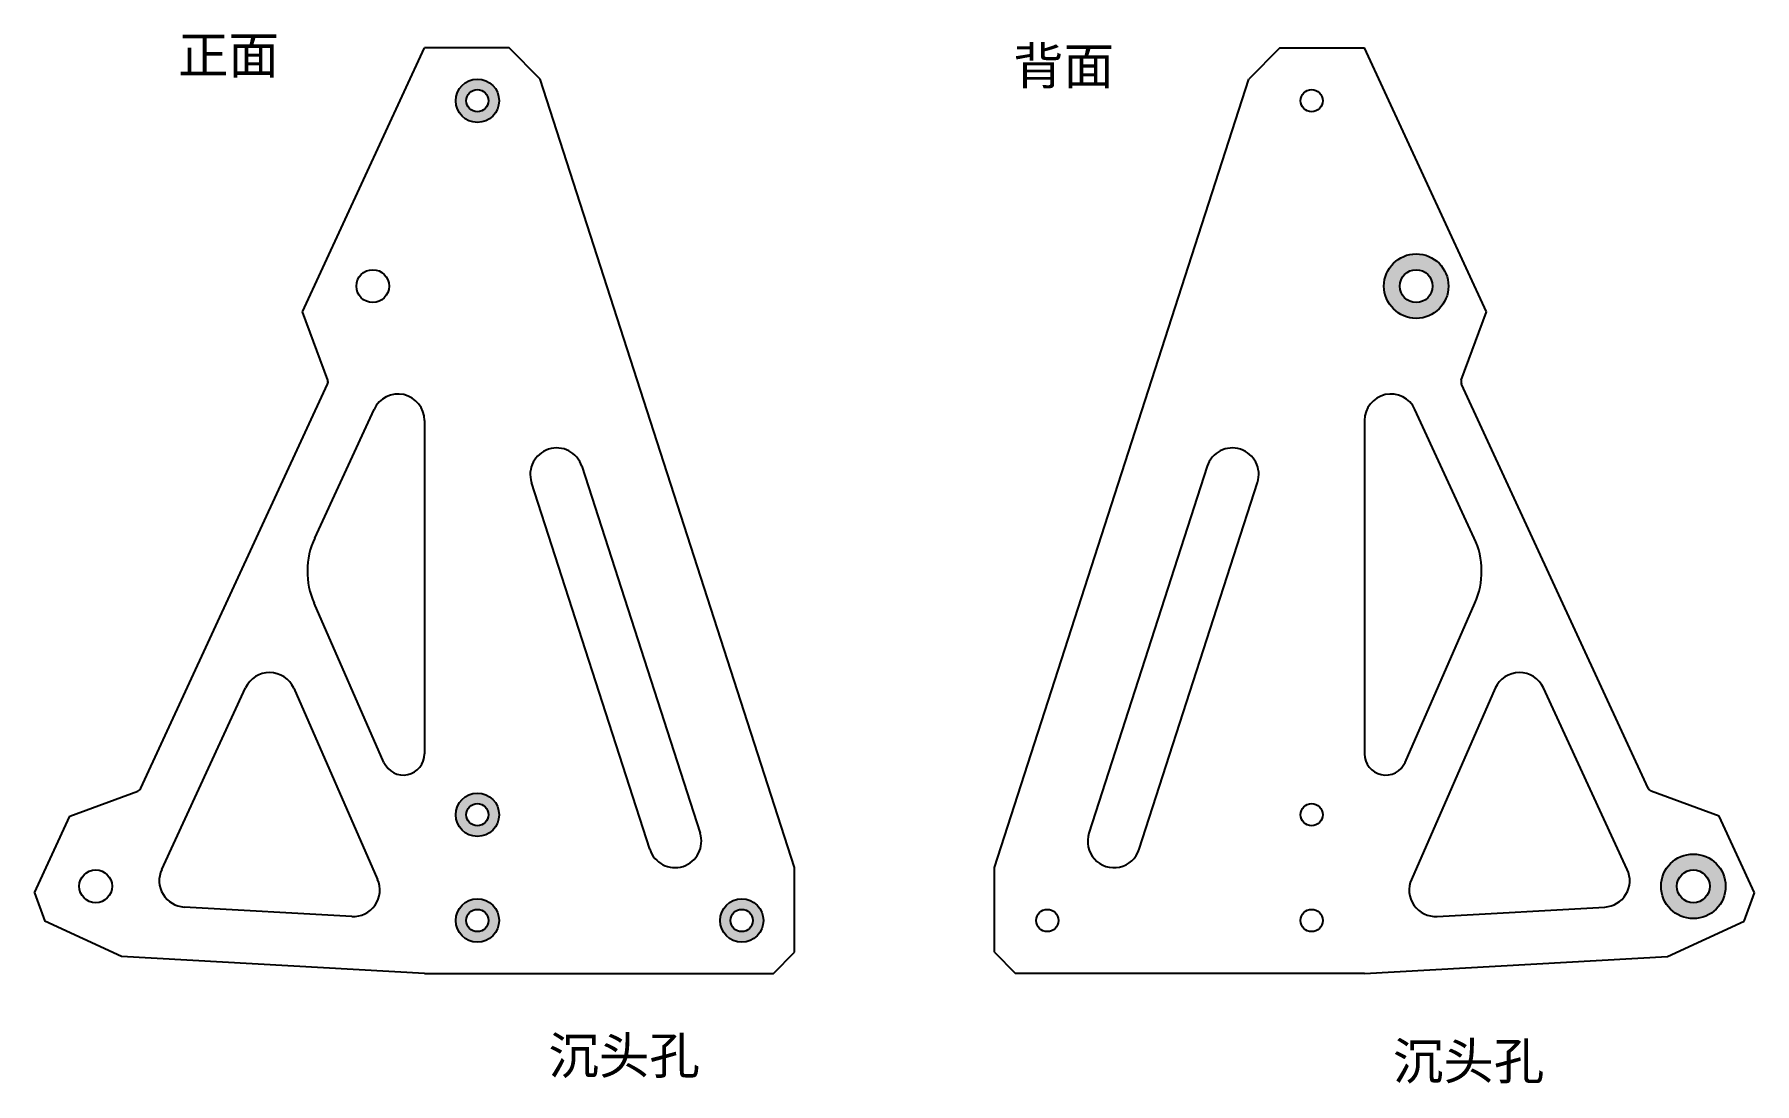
# Model space of a CAD drawing. Header units: millimetres. Extents: x -109 to 217, y -108 to 90.
import ezdxf

# ---------------------------------------------------------------- set-up
doc = ezdxf.new("R2010")
doc.units = ezdxf.units.MM

msp = doc.modelspace()

# ---------------------------------------------------------------- hatches: boundary and pattern name
h = msp.add_hatch(color=3)
h.dxf.hatch_style = 1
h.paths.add_polyline_path([(-20.9, 77.5, 1), (-29.1, 77.5, 1)])
h.paths.add_polyline_path([(-27.1, 77.5, -1), (-22.9, 77.5, -1)], flags=16)
h.paths.add_polyline_path([(-20.9, -57.5, 1), (-29.1, -57.5, 1)])
h.paths.add_polyline_path([(-27.1, -57.5, -1), (-22.9, -57.5, -1)], flags=16)
h.paths.add_polyline_path([(-20.9, -77.5, 1), (-29.1, -77.5, 1)])
h.paths.add_polyline_path([(-27.1, -77.5, -1), (-22.9, -77.5, -1)], flags=16)
h.paths.add_polyline_path([(20.9, -77.5, 1), (29.1, -77.5, 1)])
h.paths.add_polyline_path([(27.1, -77.5, -1), (22.9, -77.5, -1)], flags=16)
h.paths.add_polyline_path([(158.68, 42.45, 1), (146.48, 42.45, 1)])
h.paths.add_polyline_path([(149.48, 42.45, -1), (155.68, 42.45, -1)], flags=16)
h.paths.add_polyline_path([(211.09, -71.03, 1), (198.89, -71.03, 1)])
h.paths.add_polyline_path([(201.89, -71.03, -1), (208.09, -71.03, -1)], flags=16)

# ---------------------------------------------------------------- linework, layer by layer
at = {"color": 7, "linetype": 'Continuous', "lineweight": 25}
for p, q in [((-58.06, 37.57), (-35, 87.5)), ((-19, 87.5), (-35, 87.5)), ((-13.1, 81.6), (-19, 87.5)), ((126.8, 87.5), (120.89, 81.6)), ((126.8, 87.5), (142.8, 87.5)), ((165.86, 37.57), (142.8, 87.5)), ((35, -67.5), (-13.1, 81.6)), ((72.8, -67.5), (120.89, 81.6)), ((-53.31, 24.68), (-58.06, 37.57)), ((161.11, 24.68), (165.86, 37.57)), ((-88.63, -52.5), (-53.34, 23.92)), ((196.43, -52.5), (161.14, 23.92)), ((-55.77, -5.18), (-44.54, 19.13)), ((-35, 17.04), (-35, -45.99)), ((142.8, 17.04), (142.8, -45.99)), ((163.56, -5.18), (152.34, 19.13)), ((-5.24, 8.39), (17.13, -60.96)), ((113.04, 8.39), (90.67, -60.96)), ((7.61, -64.04), (-14.76, 5.32)), ((100.18, -64.04), (122.56, 5.32)), ((-42.66, -47.6), (-55.88, -17.5)), ((150.46, -47.6), (163.68, -17.5)), ((-84.71, -67.86), (-68.85, -33.51)), ((-59.73, -33.6), (-43.87, -69.72)), ((167.53, -33.6), (151.67, -69.72)), ((192.51, -67.86), (176.65, -33.51)), ((-102.08, -57.76), (-89.19, -53.02)), ((209.87, -57.76), (196.99, -53.02)), ((-108.78, -72.29), (-102.08, -57.76)), ((216.58, -72.29), (209.87, -57.76)), ((35, -83.5), (35, -67.5)), ((72.8, -83.5), (72.8, -67.5)), ((-108.78, -72.29), (-106.83, -77.6)), ((214.63, -77.6), (216.58, -72.29)), ((-92.3, -84.3), (-106.83, -77.6)), ((-48.73, -76.72), (-80.45, -74.95)), ((156.53, -76.72), (188.25, -74.95)), ((200.1, -84.3), (214.63, -77.6)), ((-35, -87.5), (-92.3, -84.3)), ((31, -87.5), (35, -83.5)), ((72.8, -83.5), (76.8, -87.5)), ((142.8, -87.5), (200.1, -84.3)), ((-35, -87.5), (31, -87.5)), ((142.8, -87.5), (76.8, -87.5))]:
    msp.add_line(p, q, dxfattribs=at)
for centre, radius in [((-25, 77.5), 4.1), ((-25, 77.5), 2.1), ((132.8, 77.5), 2.1), ((-44.79, 42.45), 3.1), ((152.58, 42.45), 6.1), ((152.58, 42.45), 3.1), ((-25, -57.5), 4.1), ((-25, -57.5), 2.1), ((132.8, -57.5), 2.1), ((204.99, -71.03), 6.1), ((-97.19, -71.03), 3.1), ((204.99, -71.03), 3.1), ((-25, -77.5), 4.1), ((25, -77.5), 4.1), ((-25, -77.5), 2.1), ((25, -77.5), 2.1), ((82.8, -77.5), 2.1), ((132.8, -77.5), 2.1)]:
    msp.add_circle(centre, radius, dxfattribs=at)
for centre, radius, start, end in [((-54.25, 24.34), 1, 335.2143, 20.2143), ((162.05, 24.34), 1, 159.7857, 204.7857), ((-40, 17.04), 5, 0, 155.2143), ((147.8, 17.04), 5, 24.7857, 180), ((-10, 6.85), 5, 17.8787, 197.8787), ((117.8, 6.85), 5, 342.1213, 162.1213), ((-42.15, -11.47), 15, 155.2143, 203.7081), ((149.95, -11.47), 15, 336.2919, 24.7857), ((-64.31, -35.61), 5, 23.7081, 155.2143), ((172.11, -35.61), 5, 24.7857, 156.2919), ((-39, -45.99), 4, 203.7081, 0), ((146.8, -45.99), 4, 180, 336.2919), ((-89.54, -52.08), 1, 290.2143, 335.2143), ((197.34, -52.08), 1, 204.7857, 249.7857), ((12.37, -62.5), 5, 197.8787, 17.8787), ((95.43, -62.5), 5, 162.1213, 342.1213), ((-80.17, -69.96), 5, 155.2143, 266.807), ((187.97, -69.96), 5, 273.193, 24.7857), ((-48.45, -71.73), 5, 266.807, 23.7081), ((156.25, -71.73), 5, 156.2919, 273.193)]:
    msp.add_arc(centre, radius, start, end, dxfattribs=at)

# ---------------------------------------------------------------- texts
at = {"char_height": 7, "attachment_point": 1}
for s, width, insert in [('{\\fSimSun|b0|i0|c134|p2;正面}', 41.072, (-81.61, 89.65)), ('{\\fSimSun|b0|i0|c134|p2;背面}', 41.072, (76.33, 87.59)), ('{\\fSimSun|b0|i0|c134|p2;\\C3;沉头孔}', 40.0539, (-11.56, -99.52)), ('{\\fSimSun|b0|i0|c134|p2;\\C3;沉头孔}', 40.0539, (148.16, -100.56))]:
    msp.add_mtext_dynamic_manual_height_columns(s, width=width, gutter_width=17.5, heights=[0], dxfattribs=dict(at, insert=insert))

doc.saveas('drawing.dxf')
